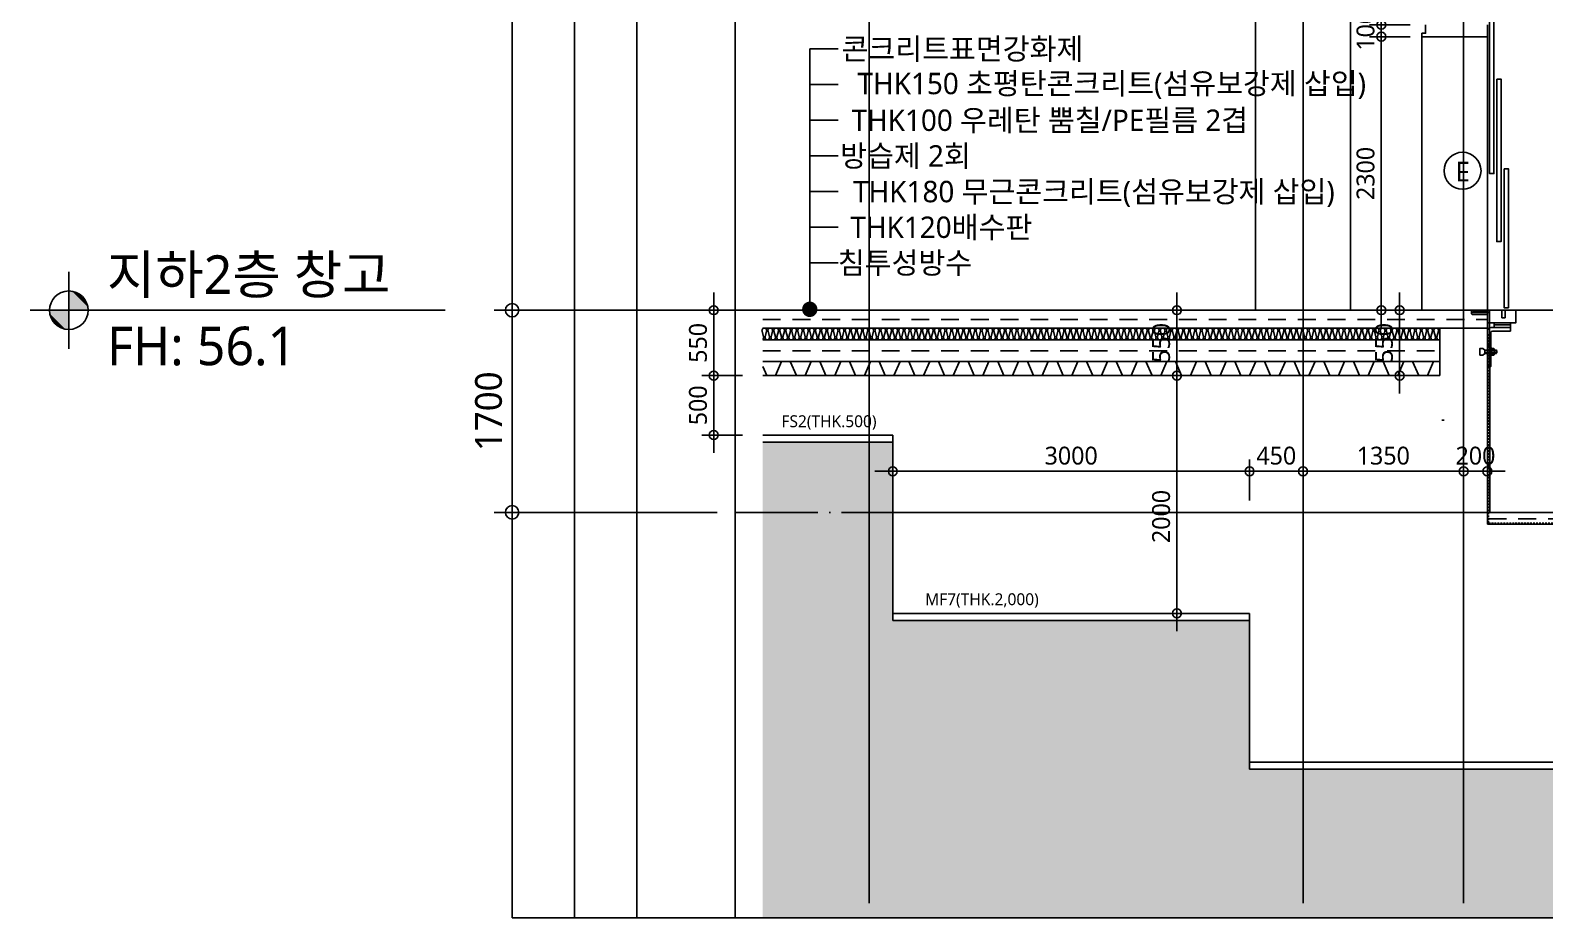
# Model space of a CAD drawing. Header units: millimetres. Extents: x -41190 to 206278, y 985 to 58902.
# Drawn here: x 135754 to 148490, y 10421 to 17884 of the extents above; entities that cross this region are included whole.
import ezdxf
from ezdxf.enums import TextEntityAlignment as Align

# ---------------------------------------------------------------- set-up
doc = ezdxf.new("R2010")
doc.units = ezdxf.units.MM
doc.header["$LTSCALE"] = 100
doc.header["$MEASUREMENT"] = 0
doc.header["$PDSIZE"] = -10
doc.linetypes.add('CEN', pattern=[62, 60, -1, 0, -1])
doc.linetypes.add('HID', pattern=[2.5, 1.5, -1])
doc.layers.get('0').update_dxf_attribs({"linetype": 'CONTINUOUS'})
doc.layers.get('Defpoints').update_dxf_attribs({"color": 171, "linetype": 'CONTINUOUS'})
for name, color, linetype in [('4', 4, 'CONTINUOUS'), ('CEN(ST)', 1, 'CEN'), ('CON', 2, 'CONTINUOUS'), ('ELE-6', 8, 'CONTINUOUS'), ('FIN', 8, 'CONTINUOUS'), ('FIN-2', 9, 'CONTINUOUS'), ('HAT 254', 254, 'CONTINUOUS'), ('HAT-252', 252, 'CONTINUOUS'), ('LED', 7, 'CONTINUOUS'), ('NDIM', 7, 'CONTINUOUS'), ('stair-hand', 252, 'CONTINUOUS'), ('SYM', 7, 'CONTINUOUS'), ('TEXT(AXIS)', 2, 'CONTINUOUS'), ('TEXT(MIN)', 7, 'CONTINUOUS'), ('TEXT(NOTE小)', 1, 'CONTINUOUS'), ('wire-meshes', 1, 'CONTINUOUS'), ('배수판', 5, 'CONTINUOUS'), ('석재마감', 31, 'CONTINUOUS')]:
    doc.layers.add(name, color=color, linetype=linetype)
doc.layers.add('NUMBER', color=171, linetype='CONTINUOUS', plot=False)
doc.styles.add('CGS', font='cgse', dxfattribs={"bigfont": 'cgs'})
doc.styles.add('나눔바른고딕', font='NanumBarunGothic.ttf')
doc.dimstyles.new('NDIM 1200', dxfattribs={"dimscale": 75, "dimtxt": 3, "dimasz": 1, "dimexe": 2, "dimexo": 2, "dimgap": 1, "dimtad": 1, "dimdec": 0, "dimdsep": 46, "dimtxsty": 'CGS', "dimblk": 'DOT0', "dimcen": 1, "dimdle": 8, "dimclrd": 256, "dimclre": 256, "dimclrt": 256, "dimadec": 0, "dimazin": 0, "dimtfac": 1, "dimtdec": 0, "dimtix": 1, "dimtmove": 2, "dimatfit": 3, "dimldrblk": 'DOT0', "dimfxl": 1, "dimtolj": 1, "dimtzin": 0, "dimlwd": -1, "dimlwe": -1, "dimarcsym": 0})

# ---------------------------------------------------------------- blocks, each defined once
blk = doc.blocks.new('A$C19853FC8')
at = {"layer": 'SYM'}
for p, q in [((1800, 0), (1800, 3600)), ((3600, 1800), (0, 1800))]:
    blk.add_line(p, q, dxfattribs=at)
blk.add_circle((1800, 1800), 900, dxfattribs=at)
for points in [[(900, 1800), (1800, 2700), (914, 1959), (1643, 2686)], [(914, 1959), (1643, 2686), (954, 2112), (1492, 2646)], [(954, 2112), (1492, 2646), (1025, 2260), (1346, 2576)], [(1025, 2260), (1346, 2576), (1109, 2378), (1222, 2491)], [(1800, 900), (2700, 1800), (1959, 914), (2686, 1643)], [(1959, 914), (2686, 1643), (2112, 954), (2646, 1492)], [(2112, 954), (2646, 1492), (2260, 1025), (2576, 1346)], [(2260, 1025), (2576, 1346), (2378, 1109), (2491, 1222)]]:
    blk.add_solid(points, dxfattribs=at)
at = {"layer": 'SYM', "linetype": 'Continuous'}
for points in [[(1800, 2700), (1800, 1800), (900, 1800)], [(2700, 1800), (1800, 900), (1800, 1800)]]:
    blk.add_solid(points, dxfattribs=at)
blk = doc.blocks.new('DOT0')
blk.add_line((-3, 0), (3, 0))
at = {"color": 6}
blk.add_circle((0, 0), 0.75, dxfattribs=at)
blk = doc.blocks.new('*D175')
at = {"layer": 'Defpoints', "color": 0, "ltscale": 0.4, "transparency": 16777216}
for p in [(141681, 21530), (139806, 15530), (141681, 15530)]:
    blk.add_point(p, dxfattribs=at)
at = {"layer": 'NDIM', "ltscale": 0.4, "transparency": 16777216}
for p, q in [((141531, 21530), (139656, 21530)), ((139806, 21455), (139806, 15605)), ((141531, 15530), (139656, 15530))]:
    blk.add_line(p, q, dxfattribs=at)
at = {"layer": 'NDIM', "ltscale": 0.4, "transparency": 16777216, "xscale": 75, "yscale": 75, "zscale": 75}
for p, rotation in [((139806, 21530), 90), ((139806, 15530), 270)]:
    blk.add_blockref('DOT0', p, dxfattribs=dict(at, rotation=rotation))
at = {"layer": 'NDIM', "ltscale": 0.4, "transparency": 16777216, "insert": (139609, 18530), "char_height": 225, "attachment_point": 5, "rotation": 90, "style": '나눔바른고딕'}
blk.add_mtext('\\A1;6000', dxfattribs=at)
blk = doc.blocks.new('*D193')
at = {"layer": 'Defpoints', "color": 0, "ltscale": 0.4, "transparency": 16777216}
for p in [(146008, 14175), (146008, 13830), (146458, 13830)]:
    blk.add_point(p, dxfattribs=at)
at = {"layer": 'NDIM', "ltscale": 0.4, "transparency": 16777216}
for p, q in [((146008, 13930), (146008, 14275)), ((146458, 13930), (146458, 14275)), ((145958, 14175), (145908, 14175)), ((146458, 14175), (146008, 14175)), ((146508, 14175), (146558, 14175))]:
    blk.add_line(p, q, dxfattribs=at)
at = {"layer": 'NDIM', "ltscale": 0.4, "transparency": 16777216, "xscale": 50, "yscale": 50, "zscale": 50}
blk.add_blockref('DOT0', (146008, 14175), dxfattribs=at)
at = {"layer": 'NDIM', "ltscale": 0.4, "transparency": 16777216, "xscale": 50, "yscale": 50, "zscale": 50, "rotation": 180}
blk.add_blockref('DOT0', (146458, 14175), dxfattribs=at)
at = {"layer": 'NDIM', "ltscale": 0.4, "transparency": 16777216, "insert": (146233, 14306), "char_height": 150, "attachment_point": 5, "style": '나눔바른고딕'}
blk.add_mtext('\\A1;450', dxfattribs=at)
blk = doc.blocks.new('*D196')
at = {"layer": 'Defpoints', "color": 0, "ltscale": 0.4, "transparency": 16777216}
for p in [(147808, 14175), (146458, 13830), (147808, 13832)]:
    blk.add_point(p, dxfattribs=at)
at = {"layer": 'NDIM', "ltscale": 0.4, "transparency": 16777216}
for p, q in [((146458, 13930), (146458, 14275)), ((147808, 13932), (147808, 14275)), ((146508, 14175), (147758, 14175))]:
    blk.add_line(p, q, dxfattribs=at)
at = {"layer": 'NDIM', "ltscale": 0.4, "transparency": 16777216, "xscale": 50, "yscale": 50, "zscale": 50, "rotation": 180}
blk.add_blockref('DOT0', (146458, 14175), dxfattribs=at)
at = {"layer": 'NDIM', "ltscale": 0.4, "transparency": 16777216, "xscale": 50, "yscale": 50, "zscale": 50}
blk.add_blockref('DOT0', (147808, 14175), dxfattribs=at)
at = {"layer": 'NDIM', "ltscale": 0.4, "transparency": 16777216, "insert": (147133, 14306), "char_height": 150, "attachment_point": 5, "style": '나눔바른고딕'}
blk.add_mtext('\\A1;1350', dxfattribs=at)
blk = doc.blocks.new('*D197')
at = {"layer": 'Defpoints', "color": 0, "ltscale": 0.4, "transparency": 16777216}
for p in [(148008, 14175), (147808, 13830), (148008, 13830)]:
    blk.add_point(p, dxfattribs=at)
at = {"layer": 'NDIM', "ltscale": 0.4, "transparency": 16777216}
for p, q in [((147808, 13930), (147808, 14275)), ((148008, 13930), (148008, 14275)), ((147758, 14175), (147708, 14175)), ((147808, 14175), (148008, 14175)), ((148058, 14175), (148108, 14175))]:
    blk.add_line(p, q, dxfattribs=at)
at = {"layer": 'NDIM', "ltscale": 0.4, "transparency": 16777216, "xscale": 50, "yscale": 50, "zscale": 50}
blk.add_blockref('DOT0', (147808, 14175), dxfattribs=at)
at = {"layer": 'NDIM', "ltscale": 0.4, "transparency": 16777216, "xscale": 50, "yscale": 50, "zscale": 50, "rotation": 180}
blk.add_blockref('DOT0', (148008, 14175), dxfattribs=at)
at = {"layer": 'NDIM', "ltscale": 0.4, "transparency": 16777216, "insert": (147908, 14306), "char_height": 150, "attachment_point": 5, "style": '나눔바른고딕'}
blk.add_mtext('\\A1;200', dxfattribs=at)
blk = doc.blocks.new('FG')
at = {"layer": '4'}
for p, q in [((514320, -225109), (514320, -225089)), ((514320, -225089), (514339, -225089)), ((514347, -225109), (514320, -225109)), ((514461, -225100), (514330, -225100)), ((514330, -225100), (514330, -225104)), ((514330, -225104), (514347, -225104)), ((514339, -225089), (514341, -225093)), ((514341, -225093), (514350, -225093)), ((514347, -225104), (514347, -225109)), ((514350, -225093), (514351, -225089)), ((514351, -225089), (514359, -225089)), ((514359, -225089), (514361, -225093)), ((514361, -225093), (514370, -225093)), ((514370, -225093), (514371, -225089)), ((514371, -225089), (514379, -225089)), ((514379, -225089), (514381, -225093)), ((514381, -225093), (514390, -225093)), ((514390, -225093), (514391, -225089)), ((514391, -225089), (514400, -225089)), ((514400, -225089), (514402, -225093)), ((514402, -225093), (514410, -225093)), ((514410, -225093), (514412, -225089)), ((514412, -225089), (514421, -225089)), ((514421, -225089), (514423, -225093)), ((514423, -225093), (514432, -225093)), ((514432, -225093), (514434, -225089)), ((514434, -225089), (514441, -225089)), ((514441, -225089), (514443, -225093)), ((514443, -225093), (514451, -225093)), ((514449, -225109), (514449, -225104)), ((514449, -225104), (514461, -225104)), ((514470, -225109), (514449, -225109)), ((514451, -225093), (514453, -225089)), ((514453, -225089), (514470, -225089)), ((514461, -225104), (514461, -225100)), ((514470, -225089), (514470, -225109))]:
    blk.add_line(p, q, dxfattribs=at)
blk = doc.blocks.new('*D216')
at = {"layer": 'Defpoints', "color": 0, "ltscale": 0.4, "transparency": 16777216}
for p in [(147459, 17830), (147116, 15530), (147454, 15530)]:
    blk.add_point(p, dxfattribs=at)
at = {"layer": 'NDIM', "ltscale": 0.4, "transparency": 16777216}
for p, q in [((147359, 17830), (147016, 17830)), ((147116, 17780), (147116, 15580)), ((147354, 15530), (147016, 15530))]:
    blk.add_line(p, q, dxfattribs=at)
at = {"layer": 'NDIM', "ltscale": 0.4, "transparency": 16777216, "xscale": 50, "yscale": 50, "zscale": 50}
for p, rotation in [((147116, 17830), 90), ((147116, 15530), 270)]:
    blk.add_blockref('DOT0', p, dxfattribs=dict(at, rotation=rotation))
at = {"layer": 'NDIM', "ltscale": 0.4, "transparency": 16777216, "insert": (146984, 16680), "char_height": 150, "attachment_point": 5, "rotation": 90, "style": '나눔바른고딕'}
blk.add_mtext('\\A1;2300', dxfattribs=at)
blk = doc.blocks.new('*D217')
at = {"layer": 'Defpoints', "color": 0, "ltscale": 0.4, "transparency": 16777216}
for p in [(147116, 17930), (147458, 17930), (147459, 17830)]:
    blk.add_point(p, dxfattribs=at)
at = {"layer": 'NDIM', "ltscale": 0.4, "transparency": 16777216}
for p, q in [((147116, 17980), (147116, 18030)), ((147358, 17930), (147016, 17930)), ((147116, 17830), (147116, 17930)), ((147359, 17830), (147016, 17830)), ((147116, 17780), (147116, 17730))]:
    blk.add_line(p, q, dxfattribs=at)
at = {"layer": 'NDIM', "ltscale": 0.4, "transparency": 16777216, "xscale": 50, "yscale": 50, "zscale": 50}
for p, rotation in [((147116, 17930), 270), ((147116, 17830), 90)]:
    blk.add_blockref('DOT0', p, dxfattribs=dict(at, rotation=rotation))
at = {"layer": 'NDIM', "ltscale": 0.4, "transparency": 16777216, "insert": (146984, 17880), "char_height": 150, "attachment_point": 5, "rotation": 90, "style": '나눔바른고딕'}
blk.add_mtext('\\A1;100', dxfattribs=at)
blk = doc.blocks.new('*D189')
at = {"layer": 'Defpoints', "color": 0, "ltscale": 0.4, "transparency": 16777216}
for p in [(147270, 15530), (147608, 15530), (147613, 14980, 0)]:
    blk.add_point(p, dxfattribs=at)
at = {"layer": 'NDIM', "ltscale": 0.4, "transparency": 16777216}
for p, q in [((147508, 15530), (147170, 15530)), ((147270, 15030), (147270, 15480)), ((147513, 14980), (147170, 14980))]:
    blk.add_line(p, q, dxfattribs=at)
at = {"layer": 'NDIM', "ltscale": 0.4, "transparency": 16777216, "xscale": 50, "yscale": 50, "zscale": 50}
for p, rotation in [((147270, 15530), 90), ((147270, 14980), 270)]:
    blk.add_blockref('DOT0', p, dxfattribs=dict(at, rotation=rotation))
at = {"layer": 'NDIM', "ltscale": 0.4, "transparency": 16777216, "insert": (147139, 15255), "char_height": 150, "attachment_point": 5, "rotation": 90, "style": '나눔바른고딕'}
blk.add_mtext('\\A1;550', dxfattribs=at)
blk = doc.blocks.new('E')
at = {"layer": 'TEXT(NOTE小)'}
blk.add_circle((287, -86), 155, dxfattribs=at)
at = {"layer": 'TEXT(NOTE小)', "style": '나눔바른고딕'}
blk.add_text('E', height=165, dxfattribs=at).set_placement((288, -79), align=Align.MIDDLE_CENTER)
blk = doc.blocks.new('*D294')
at = {"layer": 'Defpoints', "color": 0, "ltscale": 0.4, "transparency": 16777216}
for p in [(145397, 15530), (145735, 15530), (145740, 14980, 0)]:
    blk.add_point(p, dxfattribs=at)
at = {"layer": 'NDIM', "ltscale": 0.4, "transparency": 16777216}
for p, q in [((145635, 15530), (145297, 15530)), ((145397, 15030), (145397, 15480)), ((145640, 14980), (145297, 14980))]:
    blk.add_line(p, q, dxfattribs=at)
at = {"layer": 'NDIM', "ltscale": 0.4, "transparency": 16777216, "xscale": 50, "yscale": 50, "zscale": 50}
for p, rotation in [((145397, 15530), 90), ((145397, 14980), 270)]:
    blk.add_blockref('DOT0', p, dxfattribs=dict(at, rotation=rotation))
at = {"layer": 'NDIM', "ltscale": 0.4, "transparency": 16777216, "insert": (145265, 15255), "char_height": 150, "attachment_point": 5, "rotation": 90, "style": '나눔바른고딕'}
blk.add_mtext('\\A1;550', dxfattribs=at)
blk = doc.blocks.new('*D295')
at = {"layer": 'Defpoints', "color": 0, "ltscale": 0.4, "transparency": 16777216}
for p in [(145397, 14980), (145735, 14980), (145752, 12980, 0)]:
    blk.add_point(p, dxfattribs=at)
at = {"layer": 'NDIM', "ltscale": 0.4, "transparency": 16777216}
for p, q in [((145635, 14980), (145297, 14980)), ((145397, 13030), (145397, 14930)), ((145652, 12980), (145297, 12980))]:
    blk.add_line(p, q, dxfattribs=at)
at = {"layer": 'NDIM', "ltscale": 0.4, "transparency": 16777216, "xscale": 50, "yscale": 50, "zscale": 50}
for p, rotation in [((145397, 14980), 90), ((145397, 12980), 270)]:
    blk.add_blockref('DOT0', p, dxfattribs=dict(at, rotation=rotation))
at = {"layer": 'NDIM', "ltscale": 0.4, "transparency": 16777216, "insert": (145265, 13795), "char_height": 150, "attachment_point": 5, "rotation": 90, "style": '나눔바른고딕'}
blk.add_mtext('\\A1;2000', dxfattribs=at)
blk = doc.blocks.new('*D296')
at = {"layer": 'Defpoints', "color": 0, "ltscale": 0.4, "transparency": 16777216}
for p in [(141502, 15530), (141840, 15530), (141844, 14980, 0)]:
    blk.add_point(p, dxfattribs=at)
at = {"layer": 'NDIM', "ltscale": 0.4, "transparency": 16777216}
for p, q in [((141740, 15530), (141402, 15530)), ((141502, 15030), (141502, 15480)), ((141744, 14980), (141402, 14980))]:
    blk.add_line(p, q, dxfattribs=at)
at = {"layer": 'NDIM', "ltscale": 0.4, "transparency": 16777216, "xscale": 50, "yscale": 50, "zscale": 50}
for p, rotation in [((141502, 15530), 90), ((141502, 14980), 270)]:
    blk.add_blockref('DOT0', p, dxfattribs=dict(at, rotation=rotation))
at = {"layer": 'NDIM', "ltscale": 0.4, "transparency": 16777216, "insert": (141370, 15255), "char_height": 150, "attachment_point": 5, "rotation": 90, "style": '나눔바른고딕'}
blk.add_mtext('\\A1;550', dxfattribs=at)
blk = doc.blocks.new('*D297')
at = {"layer": 'Defpoints', "color": 0, "ltscale": 0.4, "transparency": 16777216}
for p in [(141502, 14980), (141840, 14980), (141844, 14480, 0)]:
    blk.add_point(p, dxfattribs=at)
at = {"layer": 'NDIM', "ltscale": 0.4, "transparency": 16777216}
for p, q in [((141740, 14980), (141402, 14980)), ((141502, 14530), (141502, 14930)), ((141744, 14480), (141402, 14480))]:
    blk.add_line(p, q, dxfattribs=at)
at = {"layer": 'NDIM', "ltscale": 0.4, "transparency": 16777216, "xscale": 50, "yscale": 50, "zscale": 50}
for p, rotation in [((141502, 14980), 90), ((141502, 14480), 270)]:
    blk.add_blockref('DOT0', p, dxfattribs=dict(at, rotation=rotation))
at = {"layer": 'NDIM', "ltscale": 0.4, "transparency": 16777216, "insert": (141370, 14730), "char_height": 150, "attachment_point": 5, "rotation": 90, "style": '나눔바른고딕'}
blk.add_mtext('\\A1;500', dxfattribs=at)
blk = doc.blocks.new('*D341')
at = {"layer": 'Defpoints', "color": 0, "ltscale": 0.4, "transparency": 16777216}
for p in [(139806, 15530), (141681, 15530), (141681, 13830)]:
    blk.add_point(p, dxfattribs=at)
at = {"layer": 'NDIM', "ltscale": 0.4, "transparency": 16777216}
for p, q in [((141531, 15530), (139656, 15530)), ((139806, 13905), (139806, 15455)), ((141531, 13830), (139656, 13830))]:
    blk.add_line(p, q, dxfattribs=at)
at = {"layer": 'NDIM', "ltscale": 0.4, "transparency": 16777216, "xscale": 75, "yscale": 75, "zscale": 75}
for p, rotation in [((139806, 15530), 90), ((139806, 13830), 270)]:
    blk.add_blockref('DOT0', p, dxfattribs=dict(at, rotation=rotation))
at = {"layer": 'NDIM', "ltscale": 0.4, "transparency": 16777216, "insert": (139609, 14680), "char_height": 225, "attachment_point": 5, "rotation": 90, "style": '나눔바른고딕'}
blk.add_mtext('\\A1;1700', dxfattribs=at)
blk = doc.blocks.new('*D344')
at = {"layer": 'Defpoints', "color": 0, "ltscale": 0.4, "transparency": 16777216}
for p in [(143008, 14175), (143008, 13836), (146008, 13830)]:
    blk.add_point(p, dxfattribs=at)
at = {"layer": 'NDIM', "ltscale": 0.4, "transparency": 16777216}
for p, q in [((143008, 13936), (143008, 14275)), ((146008, 13930), (146008, 14275)), ((145958, 14175), (143058, 14175))]:
    blk.add_line(p, q, dxfattribs=at)
at = {"layer": 'NDIM', "ltscale": 0.4, "transparency": 16777216, "xscale": 50, "yscale": 50, "zscale": 50, "rotation": 180}
blk.add_blockref('DOT0', (143008, 14175), dxfattribs=at)
at = {"layer": 'NDIM', "ltscale": 0.4, "transparency": 16777216, "xscale": 50, "yscale": 50, "zscale": 50}
blk.add_blockref('DOT0', (146008, 14175), dxfattribs=at)
at = {"layer": 'NDIM', "ltscale": 0.4, "transparency": 16777216, "insert": (144508, 14306), "char_height": 150, "attachment_point": 5, "style": '나눔바른고딕'}
blk.add_mtext('\\A1;3000', dxfattribs=at)

msp = doc.modelspace()

# ---------------------------------------------------------------- hatches: boundary and pattern name
at = {"layer": 'HAT 254', "ltscale": 1000}
h = msp.add_hatch(color=256, dxfattribs=at)
h.dxf.hatch_style = 1
h.paths.add_polyline_path([(160868.8, 14419.6), (160868.8, 10420.6), (141914.6, 10420.6), (141914.6, 14419.6), (143008.3, 14419.6), (143008.3, 12919.6), (146008.3, 12919.6), (146008.3, 11669.6), (155408.3, 11669.6), (155408.3, 14419.6)])
at = {"layer": 'LED'}
h = msp.add_hatch(color=256, dxfattribs=at)
h.dxf.hatch_style = 1
edge = h.paths.add_edge_path()
edge.add_arc((142309.8, 15537.4), 64.8, 180, 540, ccw=False)

# ---------------------------------------------------------------- linework, layer by layer
for p, q in [((148008.3, 17829.6, 0), (148008.3, 15529.6, 0)), ((148066.3, 15422.8), (148066.3, 15384.1)), ((148201.3, 15422.8), (148201.3, 15384.1)), ((148008.3, 15056.3), (148008.3, 15354.8)), ((148066.3, 15405.7), (148201.3, 15405.7)), ((147988.1, 15195), (147988.1, 15165.7)), ((147988.1, 15190.6), (148087.5, 15190.6)), ((147988.1, 15170.1), (148087.5, 15170.1)), ((148008.3, 15235.4), (148036.2, 15235.4)), ((148043.9, 15207.9), (148039.8, 15212.5)), ((148041.7, 15209.7), (148041.7, 15195)), ((148043.5, 15152.4), (148043.5, 15208.3)), ((148063.3, 15207.9), (148043.9, 15207.9)), ((148043.9, 15194.1), (148063.3, 15194.1)), ((148063.3, 15166.6), (148043.9, 15166.6)), ((148065.5, 15201), (148065.5, 15159.7)), ((148083.1, 15195), (148083.1, 15165.7)), ((148008.3, 15125.3), (148036.2, 15125.3)), ((148008.3, 15079.8), (148008.3, 15056.3)), ((148039.8, 15148.2), (148043.9, 15152.8)), ((148043.9, 15152.8), (148063.3, 15152.8))]:
    msp.add_line(p, q)
for points in [[(148026.4, 18045.3), (148026.4, 16679.4), (148063, 16679.4), (148063, 18045.3)], [(148087.5, 17473.6), (148087.5, 16107.7), (148124.1, 16107.7), (148124.1, 17473.6)], [(148148.5, 16719.4), (148148.5, 15550.9), (148185.1, 15550.9), (148185.1, 16719.4)], [(148036.2, 15148.2), (148039.8, 15148.2), (148039.8, 15212.5), (148036.2, 15212.5)]]:
    msp.add_lwpolyline(points, close=True)
for points in [[(148008.3, 15529.6), (148008.3, 15422.8), (148246.9, 15422.8), (148246.9, 15529.6), (148157.7, 15529.6), (148157.7, 15466.9), (148129.8, 15466.9), (148129.8, 15529.6), (148008.3, 15529.6)], [(148036.2, 15339.8), (148036.2, 15056.3), (148008.3, 15056.3)], [(148037.7, 15384.1), (148201.3, 15384.1), (148201.3, 15354.4), (148050.8, 15354.4)], [(147988.1, 15195), (147971.3, 15208.2), (147945.3, 15208.2), (147945.3, 15152.5)], [(147988.1, 15165.7), (147971.3, 15152.5), (147945.3, 15152.5), (147945.3, 15152.5)], [(147988.1, 15165.7), (148083.1, 15165.7), (148087.5, 15170.1), (148087.5, 15190.6), (148083.1, 15195), (147988.1, 15195)]]:
    msp.add_lwpolyline(points)
for centre, radius, start, end in [((148037.7, 15354.8), 29.4, 90, 180), ((148050.8, 15339.8), 14.7, 90, 180), ((148031.9, 15201), 13.8, 330.15828, 29.84172), ((148019.9, 15180.4), 27.7, 330.15828, 29.84172), ((148031.9, 15159.7), 13.8, 330.15828, 29.84172), ((148053.7, 15201), 11.8, 324.42999, 35.57001), ((148021.5, 15180.4), 44, 341.77609, 18.22391), ((148053.7, 15159.7), 11.8, 324.42999, 35.57001)]:
    msp.add_arc(centre, radius, start, end)
at = {"layer": '4'}
msp.add_lwpolyline([(147875.3, 15502.6, 0.4142136), (147885.3, 15492.6), (148008.3, 15492.6), (148008.3, 15066.3, 0.4142136), (148018.3, 15056.3), (148025.3, 15056.3), (148025.3, 15509.6), (147875.3, 15509.6)], format="xyb", close=True, dxfattribs=at)
at = {"layer": 'CEN(ST)', "ltscale": 10000}
for p, q in [((142808.3, 10543.3), (142808.3, 55600.4)), ((146458.3, 10543.3), (146458.3, 55600.4)), ((147808.3, 10543.3), (147808.3, 55600.4))]:
    msp.add_line(p, q, dxfattribs=at)
at = {"layer": 'CEN(ST)'}
for p, q in [((160978, 15529.6), (141681.1, 15529.6)), ((160978, 13829.6), (141681.1, 13829.6))]:
    msp.add_line(p, q, dxfattribs=at)
at = {"layer": 'CON', "ltscale": 0.1}
for p, q in [((147608.3, 14979.6), (147608.3, 15379.6)), ((147608.3, 15379.6), (148008.3, 15379.6)), ((148008.3, 13729.6), (148008.3, 15379.6))]:
    msp.add_line(p, q, dxfattribs=at)
at = {"layer": 'CON', "ltscale": 10000}
for p, q in [((141914.6, 14979.6), (147608.3, 14979.6)), ((141914.6, 14479.6), (143008.3, 14479.6)), ((143008.3, 12979.6), (143008.3, 14479.6)), ((154208.3, 13729.6), (148008.3, 13729.6)), ((143008.3, 12979.6), (146008.3, 12979.6)), ((146008.3, 12979.6), (146008.3, 11729.6)), ((146008.3, 11729.6), (155408.3, 11729.6))]:
    msp.add_line(p, q, dxfattribs=at)
at = {"layer": 'Defpoints', "ltscale": 1000}
for points in [[(139806.1, 10420.6), (163078, 10420.6), (163078, 57475.4), (139806.1, 57475.4)], [(140331.1, 10420.6), (162328, 10420.6), (162328, 56950.4), (140331.1, 56950.4)], [(140856.1, 10420.6), (161803, 10420.6), (161803, 56425.4), (140856.1, 56425.4)]]:
    msp.add_lwpolyline(points, close=True, dxfattribs=at)
msp.add_lwpolyline([(141681.1, 55600.4), (141681.1, 10420.6), (160978, 10420.6), (160978, 55600.4)], dxfattribs=at)
at = {"layer": 'ELE-6', "ltscale": 10000}
for p, q in [((146058.3, 15529.6), (146058.3, 21299.6)), ((146858.3, 15529.6), (146858.3, 21299.6))]:
    msp.add_line(p, q, dxfattribs=at)
at = {"layer": 'FIN', "ltscale": 10000}
for p, q in [((148008.3, 15529.6), (141914.6, 15529.6)), ((148008.3, 15379.6), (148008.3, 15529.6)), ((141914.6, 15379.6), (147608.3, 15379.6)), ((154188.3, 13829.6), (148028.3, 13829.6))]:
    msp.add_line(p, q, dxfattribs=at)
at = {"layer": 'FIN', "ltscale": 0.1}
for p, q in [((148028.3, 13829.6), (148028.3, 15329.6)), ((147624.2, 14603.8), (147644.2, 14603.8))]:
    msp.add_line(p, q, dxfattribs=at)
at = {"layer": 'FIN'}
for p, q in [((141914.6, 15279.6), (147608.3, 15279.6)), ((141914.6, 15099.6), (147608.3, 15099.6))]:
    msp.add_line(p, q, dxfattribs=at)
at = {"layer": 'FIN', "ltscale": 1000}
for points in [[(142802.5, 15279.6, -0.5248557), (142783.8, 15306.7), (142796.2, 15352.5, 1.4491979), (142758.8, 15352.5), (142771.2, 15306.7, -0.5248557), (142752.5, 15279.6, -0.5248557), (142733.8, 15306.7), (142746.2, 15352.5, 1.4491979), (142708.8, 15352.5), (142721.2, 15306.7, -0.5248557), (142702.5, 15279.6, -0.5248557), (142683.8, 15306.7), (142696.2, 15352.5, 1.4491979), (142658.8, 15352.5), (142671.2, 15306.7, -0.5248557), (142652.5, 15279.6, -0.5248557), (142633.8, 15306.7), (142646.2, 15352.5, 1.4491979), (142608.8, 15352.5), (142621.2, 15306.7, -0.5248557), (142602.5, 15279.6, -0.5248557), (142583.8, 15306.7), (142596.2, 15352.5, 1.4491979), (142558.8, 15352.5), (142571.2, 15306.7, -0.5248557), (142552.5, 15279.6, -0.5248557), (142533.8, 15306.7), (142546.2, 15352.5, 1.4491979), (142508.8, 15352.5), (142521.2, 15306.7, -0.5248557), (142502.5, 15279.6, -0.5248557), (142483.8, 15306.7), (142496.2, 15352.5, 1.4491979), (142458.8, 15352.5), (142471.2, 15306.7, -0.5248557), (142452.5, 15279.6, -0.5248557), (142433.8, 15306.7), (142446.2, 15352.5, 1.4491979), (142408.8, 15352.5), (142421.2, 15306.7, -0.5248557), (142402.5, 15279.6, -0.5248557), (142383.8, 15306.7), (142396.2, 15352.5, 1.4491979), (142358.8, 15352.5), (142371.2, 15306.7, -0.5248557), (142352.5, 15279.6, -0.5248557), (142333.8, 15306.7), (142346.2, 15352.5, 1.4491979), (142308.8, 15352.5), (142321.2, 15306.7, -0.5248557), (142302.5, 15279.6, -0.5248557), (142283.8, 15306.7), (142296.2, 15352.5, 1.4491979), (142258.8, 15352.5), (142271.2, 15306.7, -0.5248557), (142252.5, 15279.6, -0.5248557), (142233.8, 15306.7), (142246.2, 15352.5, 1.4491979), (142208.8, 15352.5), (142221.2, 15306.7, -0.5248557), (142202.5, 15279.6, -0.5248557), (142183.8, 15306.7), (142196.2, 15352.5, 1.4491979), (142158.8, 15352.5), (142171.2, 15306.7, -0.5248557), (142152.5, 15279.6, -0.5248557), (142133.8, 15306.7), (142146.2, 15352.5, 1.4491979), (142108.8, 15352.5), (142121.2, 15306.7, -0.5248557), (142102.5, 15279.6, -0.5248557), (142083.8, 15306.7), (142096.2, 15352.5, 1.4491979), (142058.8, 15352.5), (142071.2, 15306.7, -0.5248557), (142052.5, 15279.6, -0.5248557), (142033.8, 15306.7), (142046.2, 15352.5, 1.4491979), (142008.8, 15352.5), (142021.2, 15306.7, -0.5248557), (142002.5, 15279.6, -0.5248557), (141983.8, 15306.7), (141996.2, 15352.5, 1.4491979), (141958.8, 15352.5), (141971.2, 15306.7, -0.5248557), (141952.5, 15279.6, -0.5248557), (141933.8, 15306.7), (141946.2, 15352.5, 1.4491979), (141908.8, 15352.5), (141921.2, 15306.7, -0.3328509), (141914.6, 15283.6, -0.3328509)], [(144402.5, 15279.6, -0.5248557), (144383.8, 15306.7), (144396.2, 15352.5, 1.4491979), (144358.8, 15352.5), (144371.2, 15306.7, -0.5248557), (144352.5, 15279.6, -0.5248557), (144333.8, 15306.7), (144346.2, 15352.5, 1.4491979), (144308.8, 15352.5), (144321.2, 15306.7, -0.5248557), (144302.5, 15279.6, -0.5248557), (144283.8, 15306.7), (144296.2, 15352.5, 1.4491979), (144258.8, 15352.5), (144271.2, 15306.7, -0.5248557), (144252.5, 15279.6, -0.5248557), (144233.8, 15306.7), (144246.2, 15352.5, 1.4491979), (144208.8, 15352.5), (144221.2, 15306.7, -0.5248557), (144202.5, 15279.6, -0.5248557), (144183.8, 15306.7), (144196.2, 15352.5, 1.4491979), (144158.8, 15352.5), (144171.2, 15306.7, -0.5248557), (144152.5, 15279.6, -0.5248557), (144133.8, 15306.7), (144146.2, 15352.5, 1.4491979), (144108.8, 15352.5), (144121.2, 15306.7, -0.5248557), (144102.5, 15279.6, -0.5248557), (144083.8, 15306.7), (144096.2, 15352.5, 1.4491979), (144058.8, 15352.5), (144071.2, 15306.7, -0.5248557), (144052.5, 15279.6, -0.5248557), (144033.8, 15306.7), (144046.2, 15352.5, 1.4491979), (144008.8, 15352.5), (144021.2, 15306.7, -0.5248557), (144002.5, 15279.6, -0.5248557), (143983.8, 15306.7), (143996.2, 15352.5, 1.4491979), (143958.8, 15352.5), (143971.2, 15306.7, -0.5248557), (143952.5, 15279.6, -0.5248557), (143933.8, 15306.7), (143946.2, 15352.5, 1.4491979), (143908.8, 15352.5), (143921.2, 15306.7, -0.5248557), (143902.5, 15279.6, -0.5248557), (143883.8, 15306.7), (143896.2, 15352.5, 1.4491979), (143858.8, 15352.5), (143871.2, 15306.7, -0.5248557), (143852.5, 15279.6, -0.5248557), (143833.8, 15306.7), (143846.2, 15352.5, 1.4491979), (143808.8, 15352.5), (143821.2, 15306.7, -0.5248557), (143802.5, 15279.6, -0.5248557), (143783.8, 15306.7), (143796.2, 15352.5, 1.4491979), (143758.8, 15352.5), (143771.2, 15306.7, -0.5248557), (143752.5, 15279.6, -0.5248557), (143733.8, 15306.7), (143746.2, 15352.5, 1.4491979), (143708.8, 15352.5), (143721.2, 15306.7, -0.5248557), (143702.5, 15279.6, -0.5248557), (143683.8, 15306.7), (143696.2, 15352.5, 1.4491979), (143658.8, 15352.5), (143671.2, 15306.7, -0.5248557), (143652.5, 15279.6, -0.5248557), (143633.8, 15306.7), (143646.2, 15352.5, 1.4491979), (143608.8, 15352.5), (143621.2, 15306.7, -0.5248557), (143602.5, 15279.6, -0.5248557), (143583.8, 15306.7), (143596.2, 15352.5, 1.4491979), (143558.8, 15352.5), (143571.2, 15306.7, -0.5248557), (143552.5, 15279.6, -0.5248557), (143533.8, 15306.7), (143546.2, 15352.5, 1.4491979), (143508.8, 15352.5), (143521.2, 15306.7, -0.5248557), (143502.5, 15279.6, -0.5248557), (143483.8, 15306.7), (143496.2, 15352.5, 1.4491979), (143458.8, 15352.5), (143471.2, 15306.7, -0.5248557), (143452.5, 15279.6, -0.5248557), (143433.8, 15306.7), (143446.2, 15352.5, 1.4491979), (143408.8, 15352.5), (143421.2, 15306.7, -0.5248557), (143402.5, 15279.6, -0.5248557), (143383.8, 15306.7), (143396.2, 15352.5, 1.4491979), (143358.8, 15352.5), (143371.2, 15306.7, -0.5248557), (143352.5, 15279.6, -0.5248557), (143333.8, 15306.7), (143346.2, 15352.5, 1.4491979), (143308.8, 15352.5), (143321.2, 15306.7, -0.5248557), (143302.5, 15279.6, -0.5248557), (143283.8, 15306.7), (143296.2, 15352.5, 1.4491979), (143258.8, 15352.5), (143271.2, 15306.7, -0.5248557), (143252.5, 15279.6, -0.5248557), (143233.8, 15306.7), (143246.2, 15352.5, 1.4491979), (143208.8, 15352.5), (143221.2, 15306.7, -0.5248557), (143202.5, 15279.6, -0.5248557), (143183.8, 15306.7), (143196.2, 15352.5, 1.4491979), (143158.8, 15352.5), (143171.2, 15306.7, -0.5248557), (143152.5, 15279.6, -0.5248557), (143133.8, 15306.7), (143146.2, 15352.5, 1.4491979), (143108.8, 15352.5), (143121.2, 15306.7, -0.5248557), (143102.5, 15279.6, -0.5248557), (143083.8, 15306.7), (143096.2, 15352.5, 1.4491979), (143058.8, 15352.5), (143071.2, 15306.7, -0.5248557), (143052.5, 15279.6, -0.5248557), (143033.8, 15306.7), (143046.2, 15352.5, 1.4491979), (143008.8, 15352.5), (143021.2, 15306.7, -0.5248557), (143002.5, 15279.6, -0.5248557), (142983.8, 15306.7), (142996.2, 15352.5, 1.4491979), (142958.8, 15352.5), (142971.2, 15306.7, -0.5248557), (142952.5, 15279.6, -0.5248557), (142933.8, 15306.7), (142946.2, 15352.5, 1.4491979), (142908.8, 15352.5), (142921.2, 15306.7, -0.5248557), (142902.5, 15279.6, -0.5248557), (142883.8, 15306.7), (142896.2, 15352.5, 1.4491979), (142858.8, 15352.5), (142871.2, 15306.7, -0.5248557), (142852.5, 15279.6, -0.5248557), (142833.8, 15306.7), (142846.2, 15352.5, 1.4491979), (142808.8, 15352.5), (142821.2, 15306.7, -0.5248557), (142802.5, 15279.6)], [(146002.5, 15279.6, -0.5248557), (145983.8, 15306.7), (145996.2, 15352.5, 1.4491979), (145958.8, 15352.5), (145971.2, 15306.7, -0.5248557), (145952.5, 15279.6, -0.5248557), (145933.8, 15306.7), (145946.2, 15352.5, 1.4491979), (145908.8, 15352.5), (145921.2, 15306.7, -0.5248557), (145902.5, 15279.6, -0.5248557), (145883.8, 15306.7), (145896.2, 15352.5, 1.4491979), (145858.8, 15352.5), (145871.2, 15306.7, -0.5248557), (145852.5, 15279.6, -0.5248557), (145833.8, 15306.7), (145846.2, 15352.5, 1.4491979), (145808.8, 15352.5), (145821.2, 15306.7, -0.5248557), (145802.5, 15279.6, -0.5248557), (145783.8, 15306.7), (145796.2, 15352.5, 1.4491979), (145758.8, 15352.5), (145771.2, 15306.7, -0.5248557), (145752.5, 15279.6, -0.5248557), (145733.8, 15306.7), (145746.2, 15352.5, 1.4491979), (145708.8, 15352.5), (145721.2, 15306.7, -0.5248557), (145702.5, 15279.6, -0.5248557), (145683.8, 15306.7), (145696.2, 15352.5, 1.4491979), (145658.8, 15352.5), (145671.2, 15306.7, -0.5248557), (145652.5, 15279.6, -0.5248557), (145633.8, 15306.7), (145646.2, 15352.5, 1.4491979), (145608.8, 15352.5), (145621.2, 15306.7, -0.5248557), (145602.5, 15279.6, -0.5248557), (145583.8, 15306.7), (145596.2, 15352.5, 1.4491979), (145558.8, 15352.5), (145571.2, 15306.7, -0.5248557), (145552.5, 15279.6, -0.5248557), (145533.8, 15306.7), (145546.2, 15352.5, 1.4491979), (145508.8, 15352.5), (145521.2, 15306.7, -0.5248557), (145502.5, 15279.6, -0.5248557), (145483.8, 15306.7), (145496.2, 15352.5, 1.4491979), (145458.8, 15352.5), (145471.2, 15306.7, -0.5248557), (145452.5, 15279.6, -0.5248557), (145433.8, 15306.7), (145446.2, 15352.5, 1.4491979), (145408.8, 15352.5), (145421.2, 15306.7, -0.5248557), (145402.5, 15279.6, -0.5248557), (145383.8, 15306.7), (145396.2, 15352.5, 1.4491979), (145358.8, 15352.5), (145371.2, 15306.7, -0.5248557), (145352.5, 15279.6, -0.5248557), (145333.8, 15306.7), (145346.2, 15352.5, 1.4491979), (145308.8, 15352.5), (145321.2, 15306.7, -0.5248557), (145302.5, 15279.6, -0.5248557), (145283.8, 15306.7), (145296.2, 15352.5, 1.4491979), (145258.8, 15352.5), (145271.2, 15306.7, -0.5248557), (145252.5, 15279.6, -0.5248557), (145233.8, 15306.7), (145246.2, 15352.5, 1.4491979), (145208.8, 15352.5), (145221.2, 15306.7, -0.5248557), (145202.5, 15279.6, -0.5248557), (145183.8, 15306.7), (145196.2, 15352.5, 1.4491979), (145158.8, 15352.5), (145171.2, 15306.7, -0.5248557), (145152.5, 15279.6, -0.5248557), (145133.8, 15306.7), (145146.2, 15352.5, 1.4491979), (145108.8, 15352.5), (145121.2, 15306.7, -0.5248557), (145102.5, 15279.6, -0.5248557), (145083.8, 15306.7), (145096.2, 15352.5, 1.4491979), (145058.8, 15352.5), (145071.2, 15306.7, -0.5248557), (145052.5, 15279.6, -0.5248557), (145033.8, 15306.7), (145046.2, 15352.5, 1.4491979), (145008.8, 15352.5), (145021.2, 15306.7, -0.5248557), (145002.5, 15279.6, -0.5248557), (144983.8, 15306.7), (144996.2, 15352.5, 1.4491979), (144958.8, 15352.5), (144971.2, 15306.7, -0.5248557), (144952.5, 15279.6, -0.5248557), (144933.8, 15306.7), (144946.2, 15352.5, 1.4491979), (144908.8, 15352.5), (144921.2, 15306.7, -0.5248557), (144902.5, 15279.6, -0.5248557), (144883.8, 15306.7), (144896.2, 15352.5, 1.4491979), (144858.8, 15352.5), (144871.2, 15306.7, -0.5248557), (144852.5, 15279.6, -0.5248557), (144833.8, 15306.7), (144846.2, 15352.5, 1.4491979), (144808.8, 15352.5), (144821.2, 15306.7, -0.5248557), (144802.5, 15279.6, -0.5248557), (144783.8, 15306.7), (144796.2, 15352.5, 1.4491979), (144758.8, 15352.5), (144771.2, 15306.7, -0.5248557), (144752.5, 15279.6, -0.5248557), (144733.8, 15306.7), (144746.2, 15352.5, 1.4491979), (144708.8, 15352.5), (144721.2, 15306.7, -0.5248557), (144702.5, 15279.6, -0.5248557), (144683.8, 15306.7), (144696.2, 15352.5, 1.4491979), (144658.8, 15352.5), (144671.2, 15306.7, -0.5248557), (144652.5, 15279.6, -0.5248557), (144633.8, 15306.7), (144646.2, 15352.5, 1.4491979), (144608.8, 15352.5), (144621.2, 15306.7, -0.5248557), (144602.5, 15279.6, -0.5248557), (144583.8, 15306.7), (144596.2, 15352.5, 1.4491979), (144558.8, 15352.5), (144571.2, 15306.7, -0.5248557), (144552.5, 15279.6, -0.5248557), (144533.8, 15306.7), (144546.2, 15352.5, 1.4491979), (144508.8, 15352.5), (144521.2, 15306.7, -0.5248557), (144502.5, 15279.6, -0.5248557), (144483.8, 15306.7), (144496.2, 15352.5, 1.4491979), (144458.8, 15352.5), (144471.2, 15306.7, -0.5248557), (144452.5, 15279.6, -0.5248557), (144433.8, 15306.7), (144446.2, 15352.5, 1.4491979), (144408.8, 15352.5), (144421.2, 15306.7, -0.5248557), (144402.5, 15279.6)], [(147602.5, 15279.6, -0.5248557), (147583.8, 15306.7), (147596.2, 15352.5, 1.4491979), (147558.8, 15352.5), (147571.2, 15306.7, -0.5248557), (147552.5, 15279.6, -0.5248557), (147533.8, 15306.7), (147546.2, 15352.5, 1.4491979), (147508.8, 15352.5), (147521.2, 15306.7, -0.5248557), (147502.5, 15279.6, -0.5248557), (147483.8, 15306.7), (147496.2, 15352.5, 1.4491979), (147458.8, 15352.5), (147471.2, 15306.7, -0.5248557), (147452.5, 15279.6, -0.5248557), (147433.8, 15306.7), (147446.2, 15352.5, 1.4491979), (147408.8, 15352.5), (147421.2, 15306.7, -0.5248557), (147402.5, 15279.6, -0.5248557), (147383.8, 15306.7), (147396.2, 15352.5, 1.4491979), (147358.8, 15352.5), (147371.2, 15306.7, -0.5248557), (147352.5, 15279.6, -0.5248557), (147333.8, 15306.7), (147346.2, 15352.5, 1.4491979), (147308.8, 15352.5), (147321.2, 15306.7, -0.5248557), (147302.5, 15279.6, -0.5248557), (147283.8, 15306.7), (147296.2, 15352.5, 1.4491979), (147258.8, 15352.5), (147271.2, 15306.7, -0.5248557), (147252.5, 15279.6, -0.5248557), (147233.8, 15306.7), (147246.2, 15352.5, 1.4491979), (147208.8, 15352.5), (147221.2, 15306.7, -0.5248557), (147202.5, 15279.6, -0.5248557), (147183.8, 15306.7), (147196.2, 15352.5, 1.4491979), (147158.8, 15352.5), (147171.2, 15306.7, -0.5248557), (147152.5, 15279.6, -0.5248557), (147133.8, 15306.7), (147146.2, 15352.5, 1.4491979), (147108.8, 15352.5), (147121.2, 15306.7, -0.5248557), (147102.5, 15279.6, -0.5248557), (147083.8, 15306.7), (147096.2, 15352.5, 1.4491979), (147058.8, 15352.5), (147071.2, 15306.7, -0.5248557), (147052.5, 15279.6, -0.5248557), (147033.8, 15306.7), (147046.2, 15352.5, 1.4491979), (147008.8, 15352.5), (147021.2, 15306.7, -0.5248557), (147002.5, 15279.6, -0.5248557), (146983.8, 15306.7), (146996.2, 15352.5, 1.4491979), (146958.8, 15352.5), (146971.2, 15306.7, -0.5248557), (146952.5, 15279.6, -0.5248557), (146933.8, 15306.7), (146946.2, 15352.5, 1.4491979), (146908.8, 15352.5), (146921.2, 15306.7, -0.5248557), (146902.5, 15279.6, -0.5248557), (146883.8, 15306.7), (146896.2, 15352.5, 1.4491979), (146858.8, 15352.5), (146871.2, 15306.7, -0.5248557), (146852.5, 15279.6, -0.5248557), (146833.8, 15306.7), (146846.2, 15352.5, 1.4491979), (146808.8, 15352.5), (146821.2, 15306.7, -0.5248557), (146802.5, 15279.6, -0.5248557), (146783.8, 15306.7), (146796.2, 15352.5, 1.4491979), (146758.8, 15352.5), (146771.2, 15306.7, -0.5248557), (146752.5, 15279.6, -0.5248557), (146733.8, 15306.7), (146746.2, 15352.5, 1.4491979), (146708.8, 15352.5), (146721.2, 15306.7, -0.5248557), (146702.5, 15279.6, -0.5248557), (146683.8, 15306.7), (146696.2, 15352.5, 1.4491979), (146658.8, 15352.5), (146671.2, 15306.7, -0.5248557), (146652.5, 15279.6, -0.5248557), (146633.8, 15306.7), (146646.2, 15352.5, 1.4491979), (146608.8, 15352.5), (146621.2, 15306.7, -0.5248557), (146602.5, 15279.6, -0.5248557), (146583.8, 15306.7), (146596.2, 15352.5, 1.4491979), (146558.8, 15352.5), (146571.2, 15306.7, -0.5248557), (146552.5, 15279.6, -0.5248557), (146533.8, 15306.7), (146546.2, 15352.5, 1.4491979), (146508.8, 15352.5), (146521.2, 15306.7, -0.5248557), (146502.5, 15279.6, -0.5248557), (146483.8, 15306.7), (146496.2, 15352.5, 1.4491979), (146458.8, 15352.5), (146471.2, 15306.7, -0.5248557), (146452.5, 15279.6, -0.5248557), (146433.8, 15306.7), (146446.2, 15352.5, 1.4491979), (146408.8, 15352.5), (146421.2, 15306.7, -0.5248557), (146402.5, 15279.6, -0.5248557), (146383.8, 15306.7), (146396.2, 15352.5, 1.4491979), (146358.8, 15352.5), (146371.2, 15306.7, -0.5248557), (146352.5, 15279.6, -0.5248557), (146333.8, 15306.7), (146346.2, 15352.5, 1.4491979), (146308.8, 15352.5), (146321.2, 15306.7, -0.5248557), (146302.5, 15279.6, -0.5248557), (146283.8, 15306.7), (146296.2, 15352.5, 1.4491979), (146258.8, 15352.5), (146271.2, 15306.7, -0.5248557), (146252.5, 15279.6, -0.5248557), (146233.8, 15306.7), (146246.2, 15352.5, 1.4491979), (146208.8, 15352.5), (146221.2, 15306.7, -0.5248557), (146202.5, 15279.6, -0.5248557), (146183.8, 15306.7), (146196.2, 15352.5, 1.4491979), (146158.8, 15352.5), (146171.2, 15306.7, -0.5248557), (146152.5, 15279.6, -0.5248557), (146133.8, 15306.7), (146146.2, 15352.5, 1.4491979), (146108.8, 15352.5), (146121.2, 15306.7, -0.5248557), (146102.5, 15279.6, -0.5248557), (146083.8, 15306.7), (146096.2, 15352.5, 1.4491979), (146058.8, 15352.5), (146071.2, 15306.7, -0.5248557), (146052.5, 15279.6, -0.5248557), (146033.8, 15306.7), (146046.2, 15352.5, 1.4491979), (146008.8, 15352.5), (146021.2, 15306.7, -0.5248557), (146002.5, 15279.6)]]:
    msp.add_lwpolyline(points, format="xyb", dxfattribs=at)
at = {"layer": 'FIN-2', "ltscale": 0.5}
for p, q in [((141914.6, 14419.6), (143008.3, 14419.6)), ((143008.3, 12979.6), (143008.3, 12919.6)), ((143008.3, 12919.6), (146008.3, 12919.6)), ((146008.3, 11729.6), (146008.3, 11669.6)), ((146008.3, 11669.6), (155408.3, 11669.6))]:
    msp.add_line(p, q, dxfattribs=at)
at = {"layer": 'HAT-252', "linetype": 'HID', "ltscale": 0.1}
for q in [(148018.3, 15329.6), (154198.3, 13739.6)]:
    msp.add_line((148018.3, 13739.6), q, dxfattribs=at)
at = {"layer": 'stair-hand', "ltscale": 10000}
msp.add_line((147458.3, 17829.6), (147458.3, 15529.6), dxfattribs=at)
at = {"layer": 'SYM', "ltscale": 1000}
msp.add_line((139243.3, 15529.6), (135754.3, 15529.6), dxfattribs=at)
at = {"layer": 'TEXT(MIN)', "ltscale": 10000}
for p, q in [((142549.8, 17427.8), (142309.8, 17427.8)), ((142549.8, 17127.8), (142309.8, 17127.8)), ((142549.8, 16827.8), (142309.8, 16827.8)), ((142549.8, 16527.8), (142309.8, 16527.8)), ((142549.8, 16227.8), (142309.8, 16227.8)), ((142549.8, 15927.8), (142309.8, 15927.8))]:
    msp.add_line(p, q, dxfattribs=at)
at = {"layer": 'wire-meshes', "linetype": 'HID'}
for p, q in [((141914.6, 15452.6), (148008.3, 15452.6)), ((141914.6, 15189.6), (147608.3, 15189.6)), ((148018.3, 13776.4), (154198.3, 13776.4))]:
    msp.add_line(p, q, dxfattribs=at)
at = {"layer": '배수판'}
for points in [[(144066.2, 15099.6), (144014.9, 14979.6), (143941.6, 14979.6), (143890.3, 15099.6), (143816.9, 15099.6), (143765.6, 14979.6), (143692.3, 14979.6), (143641, 15099.6), (143567.7, 15099.6), (143516.4, 14979.6), (143443, 14979.6), (143391.8, 15099.6), (143318.4, 15099.6), (143267.1, 14979.6), (143193.8, 14979.6), (143142.5, 15099.6), (143069.2, 15099.6), (143017.9, 14979.6), (142944.5, 14979.6), (142893.2, 15099.6), (142819.9, 15099.6), (142768.6, 14979.6), (142695.3, 14979.6), (142644, 15099.6), (142570.7, 15099.6), (142519.4, 14979.6), (142446, 14979.6), (142394.7, 15099.6), (142321.4, 15099.6), (142270.1, 14979.6), (142196.8, 14979.6), (142145.5, 15099.6), (142072.1, 15099.6), (142020.9, 14979.6), (141947.5, 14979.6), (141914.6, 15056.7)], [(147555.7, 15099.6), (147504.5, 14979.6), (147431.1, 14979.6), (147379.8, 15099.6), (147306.5, 15099.6), (147255.2, 14979.6), (147181.9, 14979.6), (147130.6, 15099.6), (147057.2, 15099.6), (147005.9, 14979.6), (146932.6, 14979.6), (146881.3, 15099.6), (146808, 15099.6), (146756.7, 14979.6), (146683.4, 14979.6), (146632.1, 15099.6), (146558.7, 15099.6), (146507.4, 14979.6), (146434.1, 14979.6), (146382.8, 15099.6), (146309.5, 15099.6), (146258.2, 14979.6), (146184.8, 14979.6), (146133.6, 15099.6), (146060.2, 15099.6), (146008.9, 14979.6), (145935.6, 14979.6), (145884.3, 15099.6), (145811, 15099.6), (145759.7, 14979.6), (145686.3, 14979.6), (145635, 15099.6), (145561.7, 15099.6), (145510.4, 14979.6), (145437.1, 14979.6), (145385.8, 15099.6), (145312.5, 15099.6), (145261.2, 14979.6), (145187.8, 14979.6), (145136.5, 15099.6), (145063.2, 15099.6), (145011.9, 14979.6), (144938.6, 14979.6), (144887.3, 15099.6), (144813.9, 15099.6), (144762.7, 14979.6), (144689.3, 14979.6), (144638, 15099.6), (144564.7, 15099.6), (144513.4, 14979.6), (144440.1, 14979.6), (144388.8, 15099.6), (144315.4, 15099.6), (144264.1, 14979.6), (144190.8, 14979.6), (144139.5, 15099.6), (144066.2, 15099.6), (144061.8, 15089.3)]]:
    msp.add_lwpolyline(points, dxfattribs=at)
at = {"layer": '석재마감', "ltscale": 10000}
msp.add_lwpolyline([(147488.3, 17929.6), (147488.3, 17859.6), (147458.3, 17859.6), (147458.3, 17829.6), (148008.3, 17829.6), (148008.3, 17929.6)], dxfattribs=at)

# ---------------------------------------------------------------- block references
at = {"ltscale": 1000, "xscale": -0.18, "yscale": 0.18, "zscale": 0.18}
msp.add_blockref('A$C19853FC8', (136402.3, 15205.6), dxfattribs=at)
at = {"xscale": -1}
msp.add_blockref('FG', (662345.7, 240618.5), dxfattribs=at)
at = {"layer": 'CEN(ST)', "xscale": -1, "rotation": 180}
msp.add_blockref('E', (147512.9, 16617.1), dxfattribs=at)

# ---------------------------------------------------------------- texts
at = {"layer": 'NUMBER', "style": '나눔바른고딕'}
for s, p in [('FS2(THK.500)', (142871.1, 14596.2)), ('MF7(THK.2,000)', (144235.4, 13099.2))]:
    msp.add_text(s, height=100, dxfattribs=at).set_placement(p, align=Align.MIDDLE_RIGHT)
at = {"layer": 'TEXT(AXIS)', "style": '나눔바른고딕'}
for s, p in [('지하2층 창고', (136399.3, 15829.6)), ('FH: 56.1', (136399.3, 15229.6))]:
    msp.add_text(s, height=324, dxfattribs=at).set_placement(p, align=Align.MIDDLE_LEFT)
at = {"layer": 'TEXT(MIN)', "style": '나눔바른고딕'}
for s, p in [('콘크리트표면강화제', (144610, 17727.8)), ('THK150 초평탄콘크리트(섬유보강제 삽입)', (146987.8, 17436.5)), ('THK100 우레탄 뿜칠/PE필름 2겹', (145996, 17127.8)), ('방습제 2회', (143664.1, 16827.8)), ('THK180 무근콘크리트(섬유보강제 삽입)', (146724.5, 16527.8)), ('THK120배수판', (144180.6, 16227.8)), ('침투성방수', (143675.1, 15927.8))]:
    msp.add_text(s, height=180, dxfattribs=at).set_placement(p, align=Align.MIDDLE_RIGHT)

# ---------------------------------------------------------------- dimensions: what is measured, and where the dimension line sits
at = {"layer": 'NDIM', "ltscale": 0.4}
for base, p1, p2, angle, override, picture, middle in [((139806.1, 15529.6), (141681.1, 21529.6), (141681.1, 15529.6), 270, {"dimtxsty": '나눔바른고딕'}, '*D175', (139608.8, 18529.6)), ((147115.8, 15529.6), (147458.5, 17829.6), (147453.7, 15529.6), 270, {"dimscale": 50, "dimtxsty": '나눔바른고딕'}, '*D216', (146984.3, 16679.6)), ((147115.8, 17929.6), (147458.5, 17829.6), (147458.3, 17929.6), 90, {"dimscale": 50, "dimtxsty": '나눔바른고딕'}, '*D217', (146984.4, 17879.6)), ((139806.1, 15529.6), (141681.1, 13829.6), (141681.1, 15529.6), 90, {"dimtxsty": '나눔바른고딕'}, '*D341', (139608.9, 14679.6)), ((141501.7, 15529.6, 0), (141844.4, 14979.6), (141839.6, 15529.6, 0), 90, {"dimscale": 50, "dimtxsty": '나눔바른고딕'}, '*D296', (141370.3, 15254.6, 0)), ((145396.8, 15529.6), (145739.5, 14979.6, 0), (145734.7, 15529.6), 90, {"dimscale": 50, "dimtxsty": '나눔바른고딕'}, '*D294', (145265.4, 15254.6)), ((147270.4, 15529.6, 0), (147613.1, 14979.6), (147608.3, 15529.6, 0), 90, {"dimscale": 50, "dimtxsty": '나눔바른고딕'}, '*D189', (147139, 15254.6, 0)), ((141501.7, 14979.6, 0), (141844, 14479.6, 0), (141839.6, 14979.6, 0), 90, {"dimscale": 50, "dimtxsty": '나눔바른고딕'}, '*D297', (141370.3, 14729.6, 0)), ((143008.3, 14174.6), (146008.3, 13829.6), (143008.3, 13835.8), 180, {"dimscale": 50, "dimtxsty": '나눔바른고딕'}, '*D344', (144508.3, 14306.2)), ((146008.3, 14174.6), (146458.3, 13829.6), (146008.3, 13830.5), 180, {"dimscale": 50, "dimtxsty": '나눔바른고딕'}, '*D193', (146233.3, 14306.1))]:
    dim = msp.add_linear_dim(base=base, p1=p1, p2=p2, angle=angle, dimstyle='NDIM 1200', override=override, dxfattribs=at)
    dim.commit()
    dim.dimension.update_dxf_attribs({"geometry": picture, "text_midpoint": middle})
dim = msp.add_linear_dim(base=(145396.8, 14979.6), p1=(145752.2, 12979.6, 0), p2=(145734.7, 14979.6), angle=90, dimstyle='NDIM 1200', override={"dimscale": 50, "dimtxsty": '나눔바른고딕'}, dxfattribs=at)
dim.commit()
dim.dimension.update_dxf_attribs({"geometry": '*D295', "text_midpoint": (145265.4, 13794.9), "dimtype": 160})
for base, p1, p2, picture, middle in [((147808.3, 14174.6), (146458.3, 13829.6), (147808.3, 13832.4), '*D196', (147133.3, 14306.2)), ((148008.3, 14174.6), (147808.3, 13829.6), (148008.3, 13830), '*D197', (147908.3, 14306.1))]:
    dim = msp.add_linear_dim(base=base, p1=p1, p2=p2, dimstyle='NDIM 1200', override={"dimscale": 50, "dimtxsty": '나눔바른고딕'}, dxfattribs=at)
    dim.commit()
    dim.dimension.update_dxf_attribs({"geometry": picture, "text_midpoint": middle})

# ---------------------------------------------------------------- leaders
at = {"layer": 'LED', "ltscale": 10000}
msp.add_leader([(142309.8, 15529.6), (142309.8, 17727.8), (142549.8, 17727.8)], dimstyle='NDIM 1200', override={"dimscale": 20, "dimtad": 0, "dimclrd": 256, "dimldrblk": 'Dot'}, dxfattribs=at)

doc.saveas('drawing.dxf')
